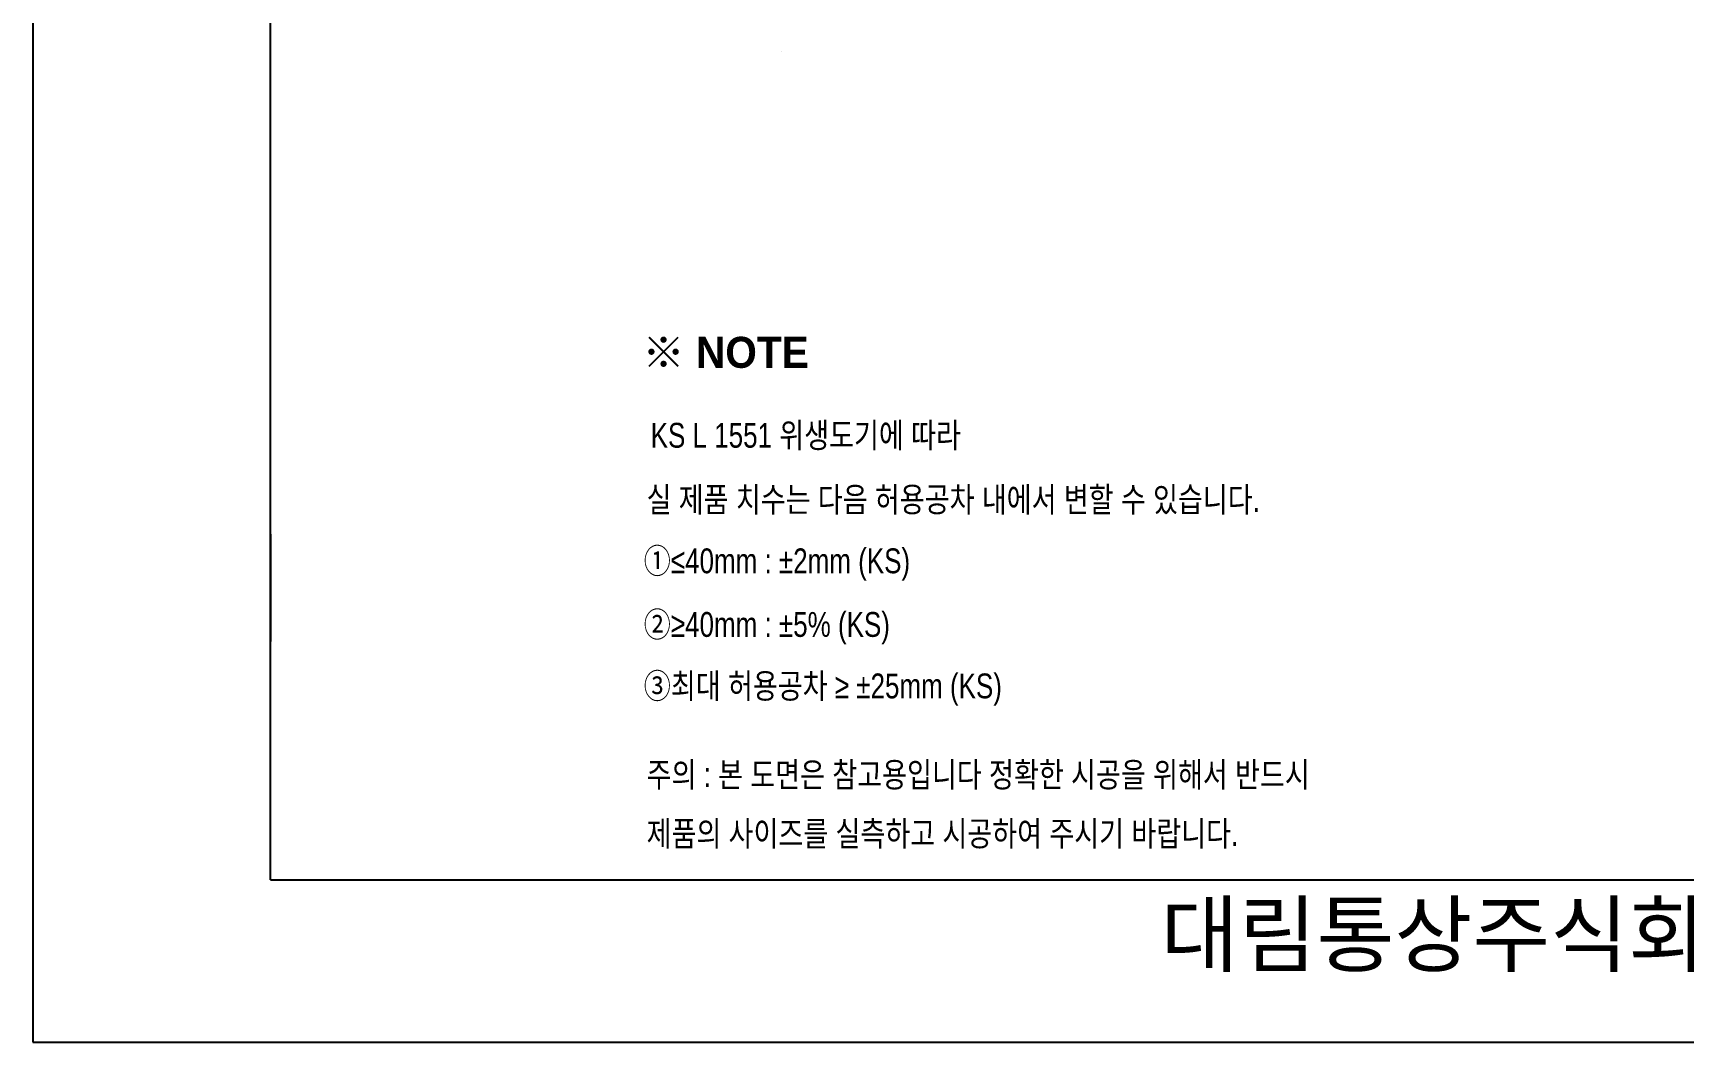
# Model space of a CAD drawing. Extents: x 63834 to 66260, y 58119 to 61549.
# Drawn here: x 63834 to 65163, y 58119 to 58931 of the extents above; entities that cross this region are included whole.
import ezdxf

# ---------------------------------------------------------------- set-up
doc = ezdxf.new("R2010")
doc.units = 0
doc.header["$MEASUREMENT"] = 0
doc.layers.get('0').update_dxf_attribs({"linetype": 'CONTINUOUS'})
for name, color, linetype in [('2', 2, 'CONTINUOUS'), ('Dim', 4, 'CONTINUOUS'), ('YA', 7, 'CONTINUOUS')]:
    doc.layers.add(name, color=color, linetype=linetype)
doc.styles.add('MtXpl_', font='')
doc.styles.add('굴림', font='', dxfattribs={"height": 3.2})
doc.styles.add('스타일1', font='txt.shx', dxfattribs={"bigfont": 'ghs.shx'})
doc.styles.get('MtXpl_').set_extended_font_data('Gulim', bold=True)
doc.styles.get('굴림').set_extended_font_data('Gulim')

msp = doc.modelspace()

# ---------------------------------------------------------------- linework, layer by layer
at = {"layer": 'Dim', "color": 0}
msp.add_line((64437.4, 58916.5), (64437.4, 58916.5), dxfattribs=at)
msp.add_line((64437.4, 58916.5), (64437.4, 58916.5), dxfattribs=at)
msp.add_line((64437.4, 58916.5), (64437.4, 58916.5), dxfattribs=at)
msp.add_line((64437.4, 58916.5), (64437.4, 58916.5), dxfattribs=at)
at = {"layer": 'YA', "color": 7}
for p, q in [((64025.7, 58249.3), (64025.7, 60359.1)), ((64025.7, 58527.8), (64025.7, 58441.3)), ((64025.7, 58249.3), (66101.7, 58249.3))]:
    msp.add_line(p, q, dxfattribs=at)
at = {"layer": 'YA', "color": 0}
msp.add_lwpolyline([(63834.3, 58118.8), (66259.8, 58118.8), (66259.8, 61549.2), (63834.3, 61549.2)], close=True, dxfattribs=at)

# ---------------------------------------------------------------- texts
at = {"color": 3, "style": '굴림', "width": 0.8}
for s, p in [('KS L 1551 위생도기에 따라', (64331.9, 58597.3)), ('실 제품 치수는 다음 허용공차 내에서 변할 수 있습니다.', (64328.6, 58545.6)), ('①≤40mm : ±2mm (KS)', (64326.3, 58496.2)), ('②≥40mm : ±5%%% (KS)', (64326.3, 58445)), ('③최대 허용공차 ≥ ±25mm (KS)', (64326.3, 58395.5))]:
    msp.add_text(s, height=20, dxfattribs=at).set_placement(p)
at = {"color": 1, "style": '굴림', "width": 0.8}
for s, p in [('주의 : 본 도면은 참고용입니다 정확한 시공을 위해서 반드시', (64328.6, 58324)), ('제품의 사이즈를 실측하고 시공하여 주시기 바랍니다.', (64328.6, 58276.6))]:
    msp.add_text(s, height=20, dxfattribs=at).set_placement(p)
at = {"layer": '2', "style": 'MtXpl_'}
msp.add_text('※ NOTE', height=25, dxfattribs=at).set_placement((64325.2, 58661.6))
at = {"layer": 'Dim', "color": 0, "insert": (64615.6, 58230.5), "char_height": 50, "width": 1090, "attachment_point": 1, "style": '스타일1'}
msp.add_mtext('{\\fGulim|b0|i0|c129|p50;       대림통상주식회사\\P}', dxfattribs=at)

doc.saveas('drawing.dxf')
